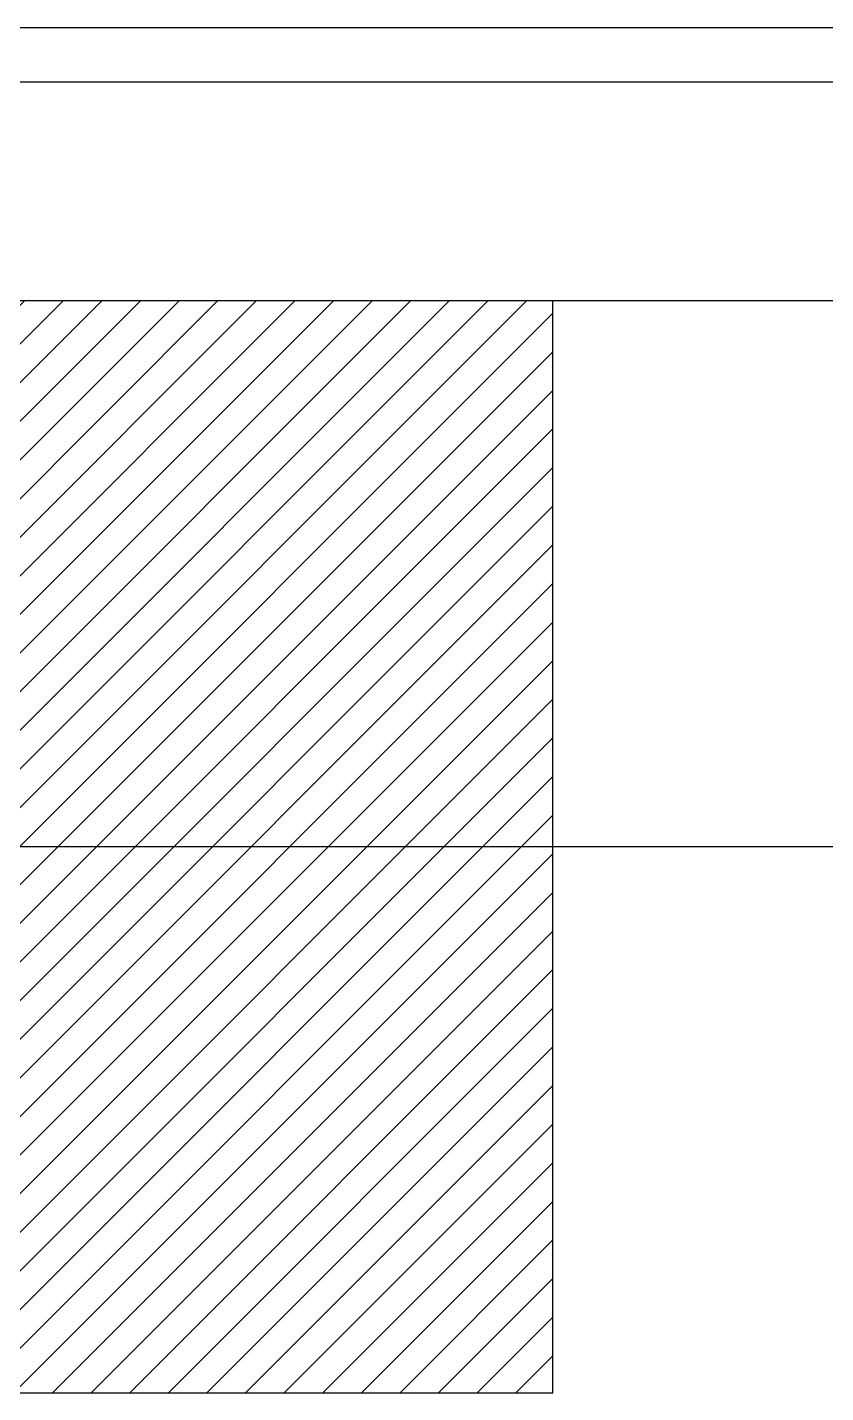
# Model space of a CAD drawing. Extents: x -24232 to 27340, y -23039 to 23489.
# Drawn here: x -21486 to -20755, y -9596 to -8346 of the extents above; entities that cross this region are included whole.
import ezdxf

# ---------------------------------------------------------------- set-up
doc = ezdxf.new("R2010")
doc.units = 0
doc.header["$LTSCALE"] = 10
for name, color, linetype in [('0-HATCH', 8, 'CONTINUOUS'), ('1', 1, 'CONTINUOUS'), ('3', 3, 'CONTINUOUS')]:
    doc.layers.add(name, color=color, linetype=linetype)

msp = doc.modelspace()

# ---------------------------------------------------------------- hatches: boundary and pattern name
at = {"layer": '0-HATCH'}
h = msp.add_hatch(dxfattribs=at)
h.set_pattern_fill('ANSI31', color=11, scale=200, style=0)
h.set_pattern_definition([(45, (-9537.057, 8234.117), (-17.67767, 17.67767), [])])
h.paths.add_polyline_path([(-21505, -8596.2), (-22005, -8596.2), (-22005, -9096.2), (-21505, -9096.2)])
h.paths.add_polyline_path([(-21505, -9096.2), (-22005, -9096.2), (-22005, -9596.2), (-21505, -9596.2)])
h.paths.add_polyline_path([(-21505, -9596.2), (-21005, -9596.2), (-21005, -9096.2), (-21505, -9096.2)])
h.paths.add_polyline_path([(-21005, -9096.2), (-21005, -8596.2), (-21505, -8596.2), (-21505, -9096.2)])

# ---------------------------------------------------------------- linework, layer by layer
at = {"layer": '1'}
for p, q in [((-21005, -9596.2), (-21005, -8596.2)), ((-21005, -9596.2), (-21005, -8596.2)), ((-22005, -9096.2), (-18505, -9096.2)), ((-22005, -9596.2), (-21005, -9596.2))]:
    msp.add_line(p, q, dxfattribs=at)
at = {"layer": '3'}
for p, q in [((-22255, -8346.2), (-17255, -8346.2)), ((-22255, -8396.2), (-18955, -8396.2)), ((-22005, -8596.2), (-17505, -8596.2))]:
    msp.add_line(p, q, dxfattribs=at)

doc.saveas('drawing.dxf')
